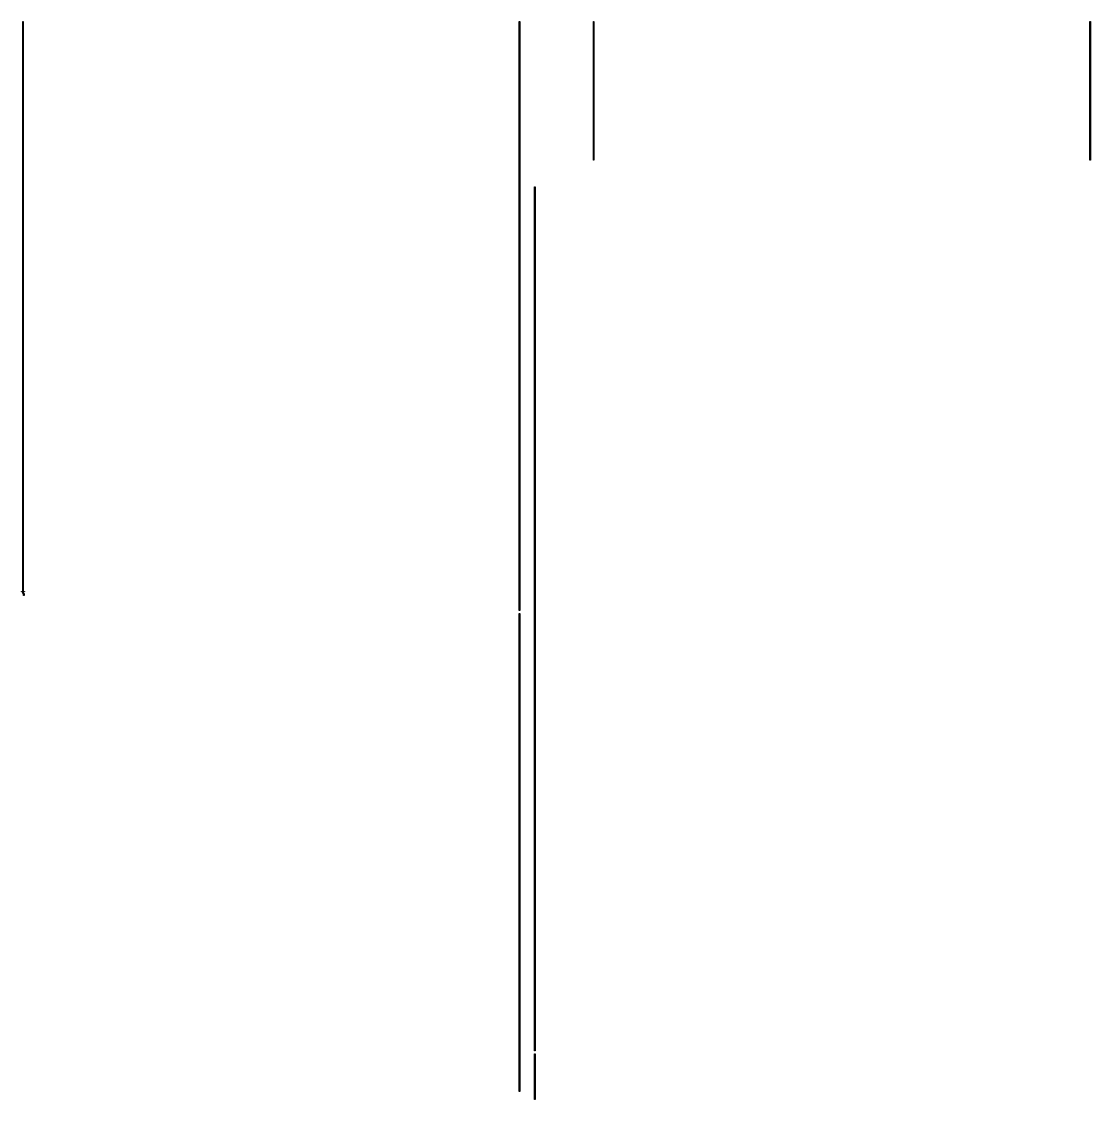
# Model space of a CAD drawing. Header units: millimetres. Extents: x -21.5 to 21.8, y -17.6 to 26.
import ezdxf

# ---------------------------------------------------------------- set-up
doc = ezdxf.new("R2010")
doc.units = ezdxf.units.MM

msp = doc.modelspace()

# ---------------------------------------------------------------- linework, layer by layer
for points in [[(-21.462, 3.021571), (-21.462, 26.045), (-21.442, 26.045), (-21.442, 3.021571)], [(-1.342, 2.18), (-1.342, 26.045), (-1.322, 26.045), (-1.322, 2.18)], [(1.658, 20.425), (1.658, 26.045), (1.678, 26.045), (1.678, 20.425)], [(21.778, 20.425), (21.778, 26.045), (21.798, 26.045), (21.798, 20.425)], [(-0.722, -15.655), (-0.722, 19.345), (-0.702, 19.345), (-0.702, -15.655)], [(-21.459529, 2.879248), (-21.459529, 2.9357), (-21.507058, 2.9357), (-21.507058, 2.9557), (-21.459529, 2.9557), (-21.459529, 3.012152), (-21.439529, 3.012152), (-21.439529, 2.9557), (-21.392, 2.9557), (-21.392, 2.9357), (-21.439529, 2.9357), (-21.439529, 2.879248)], [(-21.424402, 2.795116), (-21.424402, 2.879248), (-21.404402, 2.879248), (-21.404402, 2.795116)], [(-1.342, -17.293162), (-1.342, 2.06), (-1.322, 2.06), (-1.322, -17.293162)], [(-0.722, -17.621425), (-0.722, -15.775), (-0.702, -15.775), (-0.702, -17.621425)]]:
    msp.add_lwpolyline(points, close=True)

doc.saveas('drawing.dxf')
